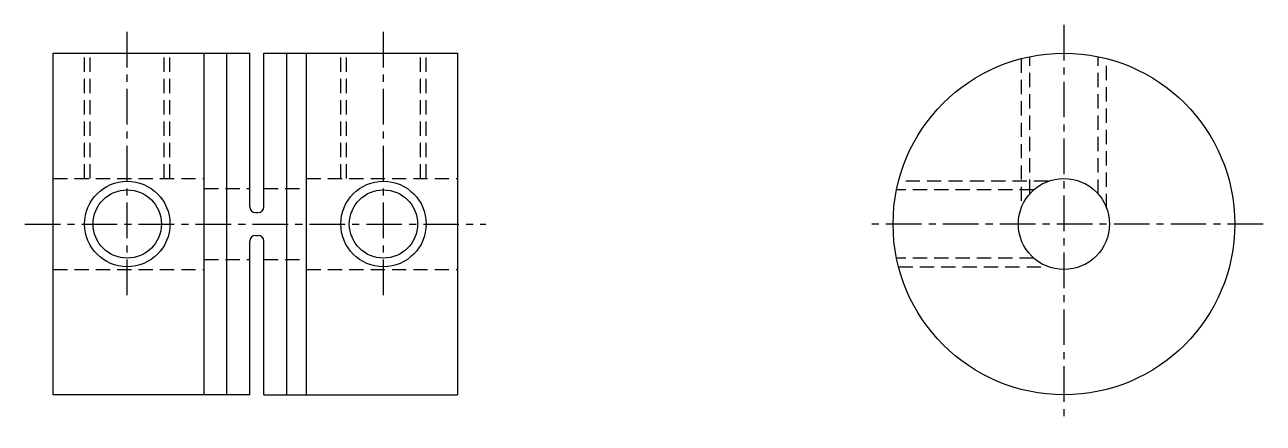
# Model space of a CAD drawing. Extents: x 57.5 to 101, y 60.2 to 108.9.
# Drawn here: x 57.54 to 101.04, y 94.91 to 108.91 of the extents above; entities outside this region: 2.
import ezdxf

# ---------------------------------------------------------------- set-up
doc = ezdxf.new("R2010")
doc.units = 0
doc.linetypes.add('CENTER', pattern=[2, 1.25, -0.25, 0.25, -0.25])
doc.linetypes.add('DASHED', pattern=[0.75, 0.5, -0.25])
doc.layers.get('0').update_dxf_attribs({"linetype": 'CONTINUOUS'})
doc.layers.add('CENTER', color=1, linetype='CENTER')
doc.styles.add('MISUMI', font='txt.shx')

msp = doc.modelspace()

# ---------------------------------------------------------------- linework, layer by layer
at = {"color": 7, "linetype": 'CONTINUOUS'}
for p, q in [((58.539, 95.913), (58.539, 107.913)), ((58.539, 107.913), (63.839, 107.913)), ((63.839, 101.913), (63.839, 107.913)), ((63.839, 107.913), (65.439, 107.913)), ((64.639, 95.913), (64.639, 107.913)), ((65.439, 102.513), (65.439, 107.913)), ((65.939, 102.513), (65.939, 107.913)), ((65.939, 107.913), (72.739, 107.913)), ((66.739, 101.913), (66.739, 107.913)), ((67.439, 95.913), (67.439, 107.913)), ((72.739, 107.913), (72.739, 95.913)), ((65.639, 102.313), (65.739, 102.313)), ((63.839, 95.913), (63.839, 101.913)), ((66.739, 95.913), (66.739, 101.913)), ((65.639, 101.513), (65.739, 101.513)), ((65.439, 95.913), (65.439, 101.313)), ((65.939, 95.913), (65.939, 101.313)), ((63.839, 95.913), (58.539, 95.913)), ((65.439, 95.913), (63.839, 95.913)), ((65.939, 95.913), (72.739, 95.913))]:
    msp.add_line(p, q, dxfattribs=at)
at = {"color": 3, "linetype": 'DASHED'}
for p, q in [((59.639, 103.513), (59.639, 107.913)), ((59.839, 103.513), (59.839, 107.913)), ((62.439, 103.513), (62.439, 107.913)), ((62.639, 103.513), (62.639, 107.913)), ((68.639, 103.513), (68.639, 107.913)), ((68.839, 103.513), (68.839, 107.913)), ((71.439, 103.513), (71.439, 107.913)), ((71.639, 103.513), (71.639, 107.913)), ((92.539, 107.723), (92.539, 102.47)), ((92.839, 102.971), (92.839, 107.792)), ((95.239, 102.971), (95.239, 107.792)), ((95.539, 102.47), (95.539, 107.723)), ((58.539, 103.513), (63.839, 103.513)), ((63.839, 103.163), (65.439, 103.163)), ((65.939, 103.163), (67.439, 103.163)), ((67.439, 103.513), (72.739, 103.513)), ((92.981, 103.113), (88.16, 103.113)), ((93.482, 103.413), (88.23, 103.413)), ((63.839, 100.663), (65.439, 100.663)), ((65.939, 100.663), (67.439, 100.663)), ((92.981, 100.713), (88.16, 100.713)), ((58.539, 100.313), (63.839, 100.313)), ((67.439, 100.313), (72.739, 100.313)), ((88.23, 100.413), (93.482, 100.413))]:
    msp.add_line(p, q, dxfattribs=at)
at = {"color": 7, "linetype": 'CONTINUOUS'}
for centre, radius in [((94.039, 101.913), 6), ((61.139, 101.913), 1.2), ((70.139, 101.913), 1.2), ((94.039, 101.913), 1.6)]:
    msp.add_circle(centre, radius, dxfattribs=at)
at = {"color": 3, "linetype": 'CONTINUOUS'}
for centre in [(61.139, 101.913), (70.139, 101.913)]:
    msp.add_circle(centre, 1.5, dxfattribs=at)
at = {"color": 7, "linetype": 'CONTINUOUS'}
for centre, start, end in [((65.639, 102.513), 180, 270), ((65.739, 102.513), 270, 0), ((65.639, 101.313), 90, 180), ((65.739, 101.313), 0, 90)]:
    msp.add_arc(centre, 0.2, start, end, dxfattribs=at)
at = {"layer": 'CENTER', "color": 1, "linetype": 'CENTER'}
for p, q in [((61.139, 99.413), (61.139, 108.913)), ((70.139, 99.413), (70.139, 108.913)), ((94.039, 108.913), (94.039, 94.913)), ((57.539, 101.913), (73.739, 101.913)), ((101.039, 101.913), (87.039, 101.913))]:
    msp.add_line(p, q, dxfattribs=at)

# ---------------------------------------------------------------- texts
at = {"color": 7, "linetype": 'CONTINUOUS', "style": 'MISUMI'}
for s, p in [('MCJSN12-3.2-3.2', (58.612, 66.224)), ('MCJSN12-3.2', (58.612, 60.224))]:
    msp.add_text(s, height=3, dxfattribs=at).set_placement(p)

doc.saveas('drawing.dxf')
